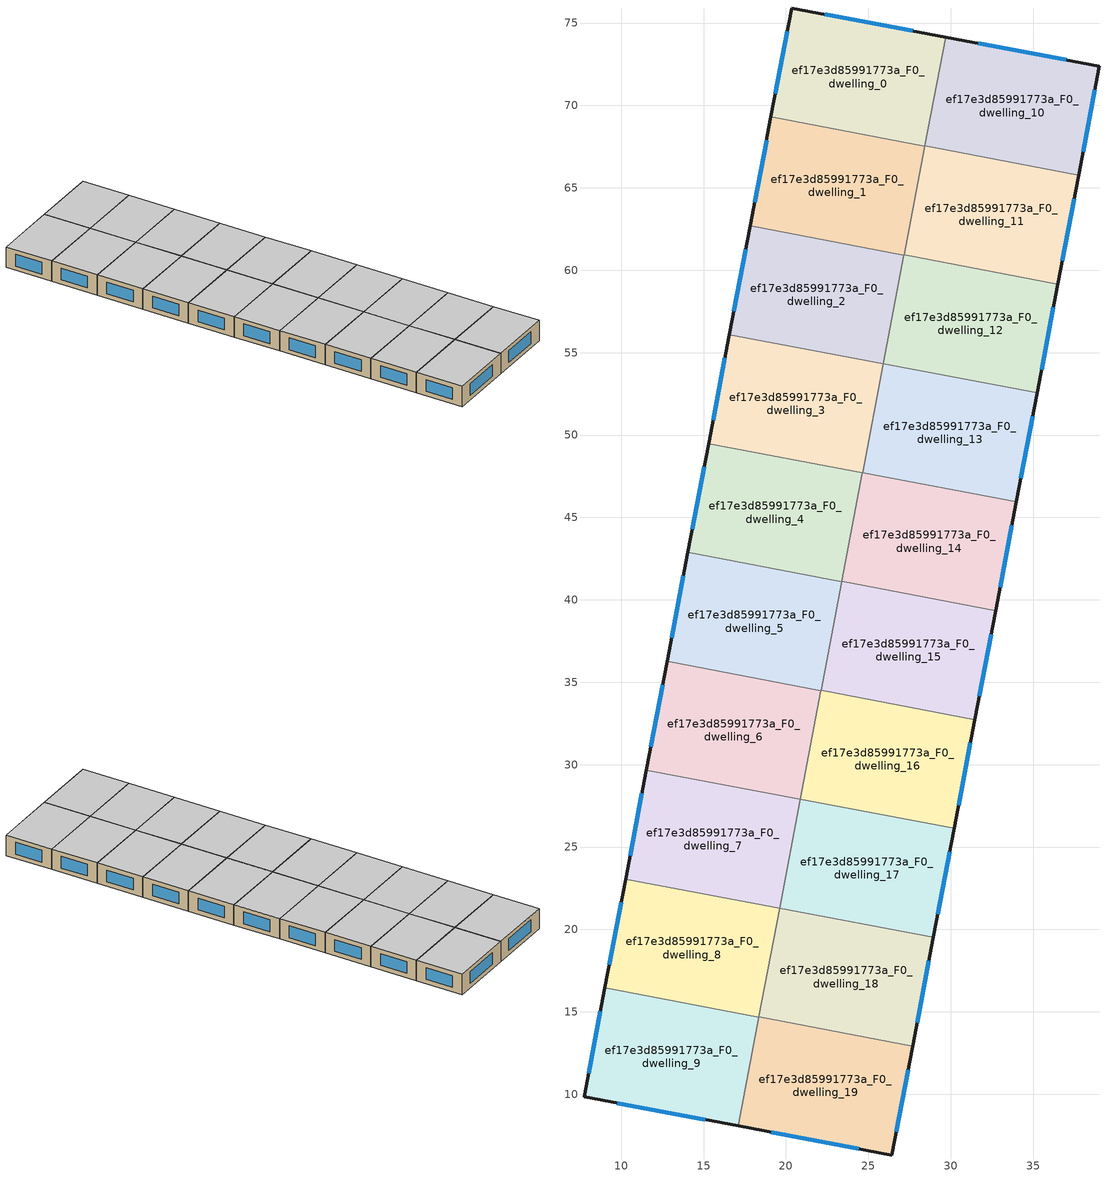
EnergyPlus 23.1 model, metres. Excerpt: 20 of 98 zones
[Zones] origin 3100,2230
ef17e3d85991773a_F0_dwelling_0
 floor ground (EU_floor_Construction): 29.68,74.15 28.42,67.53 19.09,69.31 20.35,75.92 z0
 wall outside (EU_wall_Construction): 29.68,74.15 20.35,75.92 19.09,69.31 z0:3
 wall to ef17e3d85991773a_F0_dwelling_1 (EU_wall_Construction): 19.09,69.31 28.42,67.53 z0:3
 wall to ef17e3d85991773a_F0_dwelling_10 (EU_wall_Construction): 28.42,67.55 29.68,74.15 z0:3
 wall to ef17e3d85991773a_F0_dwelling_11 (EU_wall_Construction): 28.42,67.53 28.42,67.55 z0:3
 window (EU_Window_Construction): 20.08,74.5 19.36,70.73 / 27.68,74.53 22.35,75.54 z0.64:2.36
 ceiling to ef17e3d85991773a_F1_dwelling_0 (EU_floor_Construction): 28.42,67.53 29.68,74.15 20.35,75.92 19.09,69.31 z3
ef17e3d85991773a_F0_dwelling_1
 floor ground (EU_floor_Construction): 28.42,67.53 27.16,60.92 17.83,62.7 19.09,69.31 z0
 wall outside (EU_wall_Construction): 19.09,69.31 17.83,62.7 z0:3
 wall to ef17e3d85991773a_F0_dwelling_11 (EU_wall_Construction): 27.17,60.94 28.42,67.53 z0:3
 wall to ef17e3d85991773a_F0_dwelling_2 (EU_wall_Construction): 17.83,62.7 27.16,60.92 z0:3
 wall to ef17e3d85991773a_F0_dwelling_12 (EU_wall_Construction): 27.16,60.92 27.17,60.94 z0:3
 window (EU_Window_Construction): 18.82,67.9 18.1,64.12 z0.64:2.36
 ceiling to ef17e3d85991773a_F1_dwelling_1 (EU_floor_Construction): 27.16,60.92 28.42,67.53 19.09,69.31 17.83,62.7 z3
ef17e3d85991773a_F0_dwelling_10
 floor ground (EU_floor_Construction): 39.02,72.38 37.76,65.77 28.42,67.55 29.68,74.15 z0
 wall outside (EU_wall_Construction): 37.76,65.77 39.02,72.38 29.68,74.15 z0:3
 wall to ef17e3d85991773a_F0_dwelling_11 (EU_wall_Construction): 28.42,67.55 37.76,65.77 z0:3
 window (EU_Window_Construction): 37.02,72.76 31.68,73.77 / 38.03,67.19 38.75,70.97 z0.64:2.36
 ceiling to ef17e3d85991773a_F1_dwelling_10 (EU_floor_Construction): 37.76,65.77 39.02,72.38 29.68,74.15 28.42,67.55 z3
ef17e3d85991773a_F0_dwelling_11
 floor ground (EU_floor_Construction): 37.76,65.77 36.5,59.16 27.16,60.94 28.42,67.55 z0
 wall outside (EU_wall_Construction): 36.5,59.16 37.76,65.77 z0:3
 wall to ef17e3d85991773a_F0_dwelling_12 (EU_wall_Construction): 27.16,60.94 36.5,59.16 z0:3
 window (EU_Window_Construction): 36.77,60.58 37.49,64.35 z0.64:2.36
 ceiling to ef17e3d85991773a_F1_dwelling_11 (EU_floor_Construction): 36.5,59.16 37.76,65.77 28.42,67.55 27.16,60.94 z3
ef17e3d85991773a_F0_dwelling_12
 floor ground (EU_floor_Construction): 36.5,59.16 35.24,52.55 25.91,54.33 27.16,60.94 z0
 wall outside (EU_wall_Construction): 35.24,52.55 36.5,59.16 z0:3
 wall to ef17e3d85991773a_F0_dwelling_13 (EU_wall_Construction): 25.91,54.33 35.24,52.55 z0:3
 wall to ef17e3d85991773a_F0_dwelling_2 (EU_wall_Construction): 27.16,60.92 25.91,54.33 z0:3
 window (EU_Window_Construction): 35.51,53.97 36.23,57.75 z0.64:2.36
 ceiling to ef17e3d85991773a_F1_dwelling_12 (EU_floor_Construction): 35.24,52.55 36.5,59.16 27.16,60.94 25.91,54.33 z3
ef17e3d85991773a_F0_dwelling_13
 floor ground (EU_floor_Construction): 35.24,52.55 33.98,45.95 24.65,47.73 25.91,54.33 z0
 wall outside (EU_wall_Construction): 33.98,45.95 35.24,52.55 z0:3
 wall to ef17e3d85991773a_F0_dwelling_14 (EU_wall_Construction): 24.65,47.73 33.98,45.95 z0:3
 wall to ef17e3d85991773a_F0_dwelling_3 (EU_wall_Construction): 25.9,54.32 24.65,47.73 z0:3
 wall to ef17e3d85991773a_F0_dwelling_2 (EU_wall_Construction): 25.91,54.33 25.9,54.32 z0:3
 window (EU_Window_Construction): 34.25,47.36 34.97,51.14 z0.64:2.36
 ceiling to ef17e3d85991773a_F1_dwelling_13 (EU_floor_Construction): 33.98,45.95 35.24,52.55 25.91,54.33 24.65,47.73 z3
ef17e3d85991773a_F0_dwelling_14
 floor ground (EU_floor_Construction): 33.98,45.95 32.72,39.34 23.39,41.12 24.65,47.73 z0
 wall outside (EU_wall_Construction): 32.72,39.34 33.98,45.95 z0:3
 wall to ef17e3d85991773a_F0_dwelling_15 (EU_wall_Construction): 23.39,41.12 32.72,39.34 z0:3
 wall to ef17e3d85991773a_F0_dwelling_4 (EU_wall_Construction): 24.64,47.71 23.39,41.12 z0:3
 wall to ef17e3d85991773a_F0_dwelling_3 (EU_wall_Construction): 24.65,47.73 24.64,47.71 z0:3
 window (EU_Window_Construction): 32.99,40.76 33.71,44.53 z0.64:2.36
 ceiling to ef17e3d85991773a_F1_dwelling_14 (EU_floor_Construction): 32.72,39.34 33.98,45.95 24.65,47.73 23.39,41.12 z3
ef17e3d85991773a_F0_dwelling_15
 floor ground (EU_floor_Construction): 32.72,39.34 31.46,32.73 22.13,34.51 23.39,41.12 z0
 wall outside (EU_wall_Construction): 31.46,32.73 32.72,39.34 z0:3
 wall to ef17e3d85991773a_F0_dwelling_16 (EU_wall_Construction): 22.13,34.51 31.46,32.73 z0:3
 wall to ef17e3d85991773a_F0_dwelling_5 (EU_wall_Construction): 23.38,41.1 22.13,34.51 z0:3
 wall to ef17e3d85991773a_F0_dwelling_4 (EU_wall_Construction): 23.39,41.12 23.38,41.1 z0:3
 window (EU_Window_Construction): 31.73,34.15 32.45,37.93 z0.64:2.36
 ceiling to ef17e3d85991773a_F1_dwelling_15 (EU_floor_Construction): 31.46,32.73 32.72,39.34 23.39,41.12 22.13,34.51 z3
ef17e3d85991773a_F0_dwelling_16
 floor ground (EU_floor_Construction): 31.46,32.73 30.21,26.13 20.87,27.91 22.13,34.51 z0
 wall outside (EU_wall_Construction): 30.21,26.13 31.46,32.73 z0:3
 wall to ef17e3d85991773a_F0_dwelling_17 (EU_wall_Construction): 20.87,27.91 30.21,26.13 z0:3
 wall to ef17e3d85991773a_F0_dwelling_6 (EU_wall_Construction): 22.13,34.49 20.87,27.91 z0:3
 wall to ef17e3d85991773a_F0_dwelling_5 (EU_wall_Construction): 22.13,34.51 22.12,34.49 z0:3
 window (EU_Window_Construction): 30.47,27.54 31.19,31.32 z0.64:2.36
 ceiling to ef17e3d85991773a_F1_dwelling_16 (EU_floor_Construction): 30.21,26.13 31.46,32.73 22.13,34.51 20.87,27.91 z3
ef17e3d85991773a_F0_dwelling_17
 floor ground (EU_floor_Construction): 30.21,26.13 28.95,19.52 19.61,21.3 20.87,27.91 z0
 wall outside (EU_wall_Construction): 28.95,19.52 30.21,26.13 z0:3
 wall to ef17e3d85991773a_F0_dwelling_18 (EU_wall_Construction): 19.61,21.3 28.95,19.52 z0:3
 wall to ef17e3d85991773a_F0_dwelling_7 (EU_wall_Construction): 20.87,27.89 19.61,21.3 z0:3
 wall to ef17e3d85991773a_F0_dwelling_6 (EU_wall_Construction): 20.87,27.91 20.87,27.89 z0:3
 window (EU_Window_Construction): 29.22,20.94 29.94,24.71 z0.64:2.36
 ceiling to ef17e3d85991773a_F1_dwelling_17 (EU_floor_Construction): 28.95,19.52 30.21,26.13 20.87,27.91 19.61,21.3 z3
ef17e3d85991773a_F0_dwelling_18
 floor ground (EU_floor_Construction): 28.95,19.52 27.69,12.91 18.35,14.69 19.61,21.3 z0
 wall outside (EU_wall_Construction): 27.69,12.91 28.95,19.52 z0:3
 wall to ef17e3d85991773a_F0_dwelling_19 (EU_wall_Construction): 18.35,14.69 27.69,12.91 z0:3
 wall to ef17e3d85991773a_F0_dwelling_8 (EU_wall_Construction): 19.61,21.28 18.35,14.69 z0:3
 wall to ef17e3d85991773a_F0_dwelling_7 (EU_wall_Construction): 19.61,21.3 19.61,21.28 z0:3
 window (EU_Window_Construction): 27.96,14.33 28.68,18.1 z0.64:2.36
 ceiling to ef17e3d85991773a_F1_dwelling_18 (EU_floor_Construction): 27.69,12.91 28.95,19.52 19.61,21.3 18.35,14.69 z3
ef17e3d85991773a_F0_dwelling_19
 floor ground (EU_floor_Construction): 27.69,12.91 26.43,6.31 17.09,8.08 18.35,14.69 z0
 wall outside (EU_wall_Construction): 17.09,8.08 26.43,6.31 27.69,12.91 z0:3
 wall to ef17e3d85991773a_F0_dwelling_9 (EU_wall_Construction): 18.35,14.68 17.09,8.08 z0:3
 wall to ef17e3d85991773a_F0_dwelling_8 (EU_wall_Construction): 18.35,14.69 18.35,14.68 z0:3
 window (EU_Window_Construction): 26.7,7.73 27.42,11.5 / 19.09,7.7 24.43,6.69 z0.64:2.36
 ceiling to ef17e3d85991773a_F1_dwelling_19 (EU_floor_Construction): 26.43,6.31 27.69,12.91 18.35,14.69 17.09,8.08 z3
ef17e3d85991773a_F0_dwelling_2
 floor ground (EU_floor_Construction): 27.16,60.92 25.9,54.32 16.57,56.09 17.83,62.7 z0
 wall outside (EU_wall_Construction): 17.83,62.7 16.57,56.09 z0:3
 wall to ef17e3d85991773a_F0_dwelling_3 (EU_wall_Construction): 16.57,56.09 25.9,54.32 z0:3
 window (EU_Window_Construction): 17.56,61.29 16.84,57.51 z0.64:2.36
 ceiling to ef17e3d85991773a_F1_dwelling_2 (EU_floor_Construction): 25.9,54.32 27.16,60.92 17.83,62.7 16.57,56.09 z3
ef17e3d85991773a_F0_dwelling_3
 floor ground (EU_floor_Construction): 25.9,54.32 24.64,47.71 15.31,49.49 16.57,56.09 z0
 wall outside (EU_wall_Construction): 16.57,56.09 15.31,49.49 z0:3
 wall to ef17e3d85991773a_F0_dwelling_4 (EU_wall_Construction): 15.31,49.49 24.64,47.71 z0:3
 window (EU_Window_Construction): 16.3,54.68 15.58,50.9 z0.64:2.36
 ceiling to ef17e3d85991773a_F1_dwelling_3 (EU_floor_Construction): 24.64,47.71 25.9,54.32 16.57,56.09 15.31,49.49 z3
ef17e3d85991773a_F0_dwelling_4
 floor ground (EU_floor_Construction): 24.64,47.71 23.38,41.1 14.05,42.88 15.31,49.49 z0
 wall outside (EU_wall_Construction): 15.31,49.49 14.05,42.88 z0:3
 wall to ef17e3d85991773a_F0_dwelling_5 (EU_wall_Construction): 14.05,42.88 23.38,41.1 z0:3
 window (EU_Window_Construction): 15.04,48.07 14.32,44.29 z0.64:2.36
 ceiling to ef17e3d85991773a_F1_dwelling_4 (EU_floor_Construction): 23.38,41.1 24.64,47.71 15.31,49.49 14.05,42.88 z3
ef17e3d85991773a_F0_dwelling_5
 floor ground (EU_floor_Construction): 23.38,41.1 22.12,34.49 12.79,36.27 14.05,42.88 z0
 wall outside (EU_wall_Construction): 14.05,42.88 12.79,36.27 z0:3
 wall to ef17e3d85991773a_F0_dwelling_6 (EU_wall_Construction): 12.79,36.27 22.12,34.49 z0:3
 window (EU_Window_Construction): 13.78,41.46 13.06,37.69 z0.64:2.36
 ceiling to ef17e3d85991773a_F1_dwelling_5 (EU_floor_Construction): 22.12,34.49 23.38,41.1 14.05,42.88 12.79,36.27 z3
ef17e3d85991773a_F0_dwelling_6
 floor ground (EU_floor_Construction): 22.12,34.49 20.87,27.89 11.53,29.67 12.79,36.27 z0
 wall outside (EU_wall_Construction): 12.79,36.27 11.53,29.67 z0:3
 wall to ef17e3d85991773a_F0_dwelling_7 (EU_wall_Construction): 11.53,29.67 20.87,27.89 z0:3
 window (EU_Window_Construction): 12.52,34.86 11.8,31.08 z0.64:2.36
 ceiling to ef17e3d85991773a_F1_dwelling_6 (EU_floor_Construction): 20.87,27.89 22.12,34.49 12.79,36.27 11.53,29.67 z3
ef17e3d85991773a_F0_dwelling_7
 floor ground (EU_floor_Construction): 20.87,27.89 19.61,21.28 10.27,23.06 11.53,29.67 z0
 wall outside (EU_wall_Construction): 11.53,29.67 10.27,23.06 z0:3
 wall to ef17e3d85991773a_F0_dwelling_8 (EU_wall_Construction): 10.27,23.06 19.61,21.28 z0:3
 window (EU_Window_Construction): 11.26,28.25 10.54,24.47 z0.64:2.36
 ceiling to ef17e3d85991773a_F1_dwelling_7 (EU_floor_Construction): 19.61,21.28 20.87,27.89 11.53,29.67 10.27,23.06 z3
ef17e3d85991773a_F0_dwelling_8
 floor ground (EU_floor_Construction): 19.61,21.28 18.35,14.68 9.01,16.46 10.27,23.06 z0
 wall outside (EU_wall_Construction): 10.27,23.06 9.01,16.46 z0:3
 wall to ef17e3d85991773a_F0_dwelling_9 (EU_wall_Construction): 9.01,16.46 18.35,14.68 z0:3
 window (EU_Window_Construction): 10,21.65 9.28,17.87 z0.64:2.36
 ceiling to ef17e3d85991773a_F1_dwelling_8 (EU_floor_Construction): 18.35,14.68 19.61,21.28 10.27,23.06 9.01,16.46 z3
ef17e3d85991773a_F0_dwelling_9
 floor ground (EU_floor_Construction): 18.35,14.68 17.09,8.08 7.75,9.84 9.01,16.46 z0
 wall outside (EU_wall_Construction): 9.01,16.46 7.75,9.84 17.09,8.08 z0:3
 window (EU_Window_Construction): 9.75,9.47 15.09,8.46 / 8.74,15.04 8.02,11.26 z0.64:2.36
 ceiling to ef17e3d85991773a_F1_dwelling_9 (EU_floor_Construction): 17.09,8.08 18.35,14.68 9.01,16.46 7.75,9.84 z3
[Building]
EU S2 Campaign: North Axis=0; Terrain=City; Solar Distribution=FullExterior
[Site:Location]
Yerevan-Zvartnots.Intl.AP: Latitude=40.15; Longitude=44.383; Time Zone=4; Elevation=854
[SizingPeriod:WeatherFileDays]
AnnualSizingPeriod: Begin Month=1; Begin Day of Month=1; End Month=12; End Day of Month=31; Day of Week for Start Day=Monday; Use Weather File Daylight Saving Period=No; Use Weather File Rain and Snow Indicators=No
[MATERIAL]
EU_InternalMass_Material: Roughness=MediumRough; Thickness=0.1; Conductivity=1; Density=1800; Specific Heat=900; Thermal Absorptance=0.9; Solar Absorptance=0.7; Visible Absorptance=0.7
[MATERIAL:NOMASS] Roughness=MediumRough; Thermal Absorptance=0.9; Solar Absorptance=0.7; Visible Absorptance=0.7
Name | Thermal Resistance
EU_wall_NoMass | 1.05043
EU_floor_NoMass | 0.478065
[WINDOWMATERIAL:SIMPLEGLAZINGSYSTEM]
EU_Window_SimpleGlazing: UFactor=2.5566; Solar Heat Gain Coefficient=0.75; Visible Transmittance=0.75
[CONSTRUCTION]
EU_wall_Construction: EU_wall_NoMass
EU_floor_Construction: EU_floor_NoMass
EU_Window_Construction: EU_Window_SimpleGlazing
EU_InternalMass_Construction: EU_InternalMass_Material
[ZONE] Type=1; Multiplier=1; Ceiling Height=autocalculate; Floor Area=autocalculate; Part of Total Floor Area=Yes
Name | Volume
ef17e3d85991773a_F0_dwelling_0; ef17e3d85991773a_F0_dwelling_13; ef17e3d85991773a_F0_dwelling_8 | 191.732
ef17e3d85991773a_F0_dwelling_1 | 191.727
ef17e3d85991773a_F0_dwelling_10 | 191.729
ef17e3d85991773a_F0_dwelling_11; ef17e3d85991773a_F0_dwelling_14; ef17e3d85991773a_F0_dwelling_18 | 191.76
ef17e3d85991773a_F0_dwelling_12 | 191.761
ef17e3d85991773a_F0_dwelling_15; ef17e3d85991773a_F0_dwelling_16; ef17e3d85991773a_F0_dwelling_17 | 191.748
ef17e3d85991773a_F0_dwelling_19 | 191.741
ef17e3d85991773a_F0_dwelling_2 | 191.754
ef17e3d85991773a_F0_dwelling_3 | 191.726
ef17e3d85991773a_F0_dwelling_4 | 191.734
ef17e3d85991773a_F0_dwelling_5; ef17e3d85991773a_F0_dwelling_7 | 191.725
ef17e3d85991773a_F0_dwelling_6 | 191.755
ef17e3d85991773a_F0_dwelling_9 | 191.733
[INTERNALMASS] Construction=EU_InternalMass_Construction
Name | Zone or ZoneList | Surface Area
ef17e3d85991773a_F0_dwelling_0_EU_InternalMass | ef17e3d85991773a_F0_dwelling_0 | 63.9106
ef17e3d85991773a_F0_dwelling_1_EU_InternalMass | ef17e3d85991773a_F0_dwelling_1 | 63.9089
ef17e3d85991773a_F0_dwelling_2_EU_InternalMass | ef17e3d85991773a_F0_dwelling_2 | 63.9179
ef17e3d85991773a_F0_dwelling_3_EU_InternalMass | ef17e3d85991773a_F0_dwelling_3 | 63.9087
ef17e3d85991773a_F0_dwelling_4_EU_InternalMass | ef17e3d85991773a_F0_dwelling_4 | 63.9111
ef17e3d85991773a_F0_dwelling_5_EU_InternalMass | ef17e3d85991773a_F0_dwelling_5 | 63.9084
ef17e3d85991773a_F0_dwelling_6_EU_InternalMass | ef17e3d85991773a_F0_dwelling_6 | 63.9185
ef17e3d85991773a_F0_dwelling_7_EU_InternalMass | ef17e3d85991773a_F0_dwelling_7 | 63.9082
ef17e3d85991773a_F0_dwelling_8_EU_InternalMass | ef17e3d85991773a_F0_dwelling_8 | 63.9106
ef17e3d85991773a_F0_dwelling_9_EU_InternalMass | ef17e3d85991773a_F0_dwelling_9 | 63.911
ef17e3d85991773a_F0_dwelling_10_EU_InternalMass | ef17e3d85991773a_F0_dwelling_10 | 63.9099
ef17e3d85991773a_F0_dwelling_11_EU_InternalMass | ef17e3d85991773a_F0_dwelling_11 | 63.9201
ef17e3d85991773a_F0_dwelling_12_EU_InternalMass | ef17e3d85991773a_F0_dwelling_12 | 63.9201
ef17e3d85991773a_F0_dwelling_13_EU_InternalMass | ef17e3d85991773a_F0_dwelling_13 | 63.9108
ef17e3d85991773a_F0_dwelling_14_EU_InternalMass | ef17e3d85991773a_F0_dwelling_14 | 63.9201
ef17e3d85991773a_F0_dwelling_15_EU_InternalMass | ef17e3d85991773a_F0_dwelling_15 | 63.9161
ef17e3d85991773a_F0_dwelling_16_EU_InternalMass | ef17e3d85991773a_F0_dwelling_16 | 63.9161
ef17e3d85991773a_F0_dwelling_17_EU_InternalMass | ef17e3d85991773a_F0_dwelling_17 | 63.9161
ef17e3d85991773a_F0_dwelling_18_EU_InternalMass | ef17e3d85991773a_F0_dwelling_18 | 63.9201
ef17e3d85991773a_F0_dwelling_19_EU_InternalMass | ef17e3d85991773a_F0_dwelling_19 | 63.9139
[OTHEREQUIPMENT] Fuel Type=Electricity; Design Level Calculation Method=Watts/Area; Power per Zone Floor Area=1; Fraction Latent=0; Fraction Radiant=0; Fraction Lost=0; Carbon Dioxide Generation Rate=0; EndUse Subcategory=EU_Step8_InternalGains
Name | Zone or ZoneList or Space or SpaceList | Schedule
EU_Step8_InternalGain_ef17e3d85991773a_F0_dwelling_0_f000 | ef17e3d85991773a_F0_dwelling_0 | EU_Step8_GainSchedule_ef17e3d85991773a_F0_dwelling_0_f000
EU_Step8_InternalGain_ef17e3d85991773a_F0_dwelling_1_f000 | ef17e3d85991773a_F0_dwelling_1 | EU_Step8_GainSchedule_ef17e3d85991773a_F0_dwelling_1_f000
EU_Step8_InternalGain_ef17e3d85991773a_F0_dwelling_2_f000 | ef17e3d85991773a_F0_dwelling_2 | EU_Step8_GainSchedule_ef17e3d85991773a_F0_dwelling_2_f000
EU_Step8_InternalGain_ef17e3d85991773a_F0_dwelling_3_f000 | ef17e3d85991773a_F0_dwelling_3 | EU_Step8_GainSchedule_ef17e3d85991773a_F0_dwelling_3_f000
EU_Step8_InternalGain_ef17e3d85991773a_F0_dwelling_4_f000 | ef17e3d85991773a_F0_dwelling_4 | EU_Step8_GainSchedule_ef17e3d85991773a_F0_dwelling_4_f000
EU_Step8_InternalGain_ef17e3d85991773a_F0_dwelling_5_f000 | ef17e3d85991773a_F0_dwelling_5 | EU_Step8_GainSchedule_ef17e3d85991773a_F0_dwelling_5_f000
EU_Step8_InternalGain_ef17e3d85991773a_F0_dwelling_6_f000 | ef17e3d85991773a_F0_dwelling_6 | EU_Step8_GainSchedule_ef17e3d85991773a_F0_dwelling_6_f000
EU_Step8_InternalGain_ef17e3d85991773a_F0_dwelling_7_f000 | ef17e3d85991773a_F0_dwelling_7 | EU_Step8_GainSchedule_ef17e3d85991773a_F0_dwelling_7_f000
EU_Step8_InternalGain_ef17e3d85991773a_F0_dwelling_8_f000 | ef17e3d85991773a_F0_dwelling_8 | EU_Step8_GainSchedule_ef17e3d85991773a_F0_dwelling_8_f000
EU_Step8_InternalGain_ef17e3d85991773a_F0_dwelling_9_f000 | ef17e3d85991773a_F0_dwelling_9 | EU_Step8_GainSchedule_ef17e3d85991773a_F0_dwelling_9_f000
EU_Step8_InternalGain_ef17e3d85991773a_F0_dwelling_10_f000 | ef17e3d85991773a_F0_dwelling_10 | EU_Step8_GainSchedule_ef17e3d85991773a_F0_dwelling_10_f000
EU_Step8_InternalGain_ef17e3d85991773a_F0_dwelling_11_f000 | ef17e3d85991773a_F0_dwelling_11 | EU_Step8_GainSchedule_ef17e3d85991773a_F0_dwelling_11_f000
EU_Step8_InternalGain_ef17e3d85991773a_F0_dwelling_12_f000 | ef17e3d85991773a_F0_dwelling_12 | EU_Step8_GainSchedule_ef17e3d85991773a_F0_dwelling_12_f000
EU_Step8_InternalGain_ef17e3d85991773a_F0_dwelling_13_f000 | ef17e3d85991773a_F0_dwelling_13 | EU_Step8_GainSchedule_ef17e3d85991773a_F0_dwelling_13_f000
EU_Step8_InternalGain_ef17e3d85991773a_F0_dwelling_14_f000 | ef17e3d85991773a_F0_dwelling_14 | EU_Step8_GainSchedule_ef17e3d85991773a_F0_dwelling_14_f000
EU_Step8_InternalGain_ef17e3d85991773a_F0_dwelling_15_f000 | ef17e3d85991773a_F0_dwelling_15 | EU_Step8_GainSchedule_ef17e3d85991773a_F0_dwelling_15_f000
EU_Step8_InternalGain_ef17e3d85991773a_F0_dwelling_16_f000 | ef17e3d85991773a_F0_dwelling_16 | EU_Step8_GainSchedule_ef17e3d85991773a_F0_dwelling_16_f000
EU_Step8_InternalGain_ef17e3d85991773a_F0_dwelling_17_f000 | ef17e3d85991773a_F0_dwelling_17 | EU_Step8_GainSchedule_ef17e3d85991773a_F0_dwelling_17_f000
EU_Step8_InternalGain_ef17e3d85991773a_F0_dwelling_18_f000 | ef17e3d85991773a_F0_dwelling_18 | EU_Step8_GainSchedule_ef17e3d85991773a_F0_dwelling_18_f000
EU_Step8_InternalGain_ef17e3d85991773a_F0_dwelling_19_f000 | ef17e3d85991773a_F0_dwelling_19 | EU_Step8_GainSchedule_ef17e3d85991773a_F0_dwelling_19_f000
[ZONEVENTILATION:DESIGNFLOWRATE] Schedule=EU_AlwaysOn; Design Flow Rate Calculation Method=AirChanges/Hour; Air Changes per Hour=0.557805; Ventilation Type=Natural; Fan Pressure Rise=0; Fan Total Efficiency=1; Constant Term Coefficient=1; Temperature Term Coefficient=0; Velocity Term Coefficient=0; Velocity Squared Term Coefficient=0; Minimum Indoor Temperature=-100; Maximum Indoor Temperature=100; Delta Temperature=-100; Minimum Outdoor Temperature=-100; Maximum Outdoor Temperature=100; Maximum Wind Speed=40
Name | Zone or ZoneList or Space or SpaceList
EU_ConstantAir_ef17e3d85991773a_F0_dwelling_0 | ef17e3d85991773a_F0_dwelling_0
EU_ConstantAir_ef17e3d85991773a_F0_dwelling_1 | ef17e3d85991773a_F0_dwelling_1
EU_ConstantAir_ef17e3d85991773a_F0_dwelling_2 | ef17e3d85991773a_F0_dwelling_2
EU_ConstantAir_ef17e3d85991773a_F0_dwelling_3 | ef17e3d85991773a_F0_dwelling_3
EU_ConstantAir_ef17e3d85991773a_F0_dwelling_4 | ef17e3d85991773a_F0_dwelling_4
EU_ConstantAir_ef17e3d85991773a_F0_dwelling_5 | ef17e3d85991773a_F0_dwelling_5
EU_ConstantAir_ef17e3d85991773a_F0_dwelling_6 | ef17e3d85991773a_F0_dwelling_6
EU_ConstantAir_ef17e3d85991773a_F0_dwelling_7 | ef17e3d85991773a_F0_dwelling_7
EU_ConstantAir_ef17e3d85991773a_F0_dwelling_8 | ef17e3d85991773a_F0_dwelling_8
EU_ConstantAir_ef17e3d85991773a_F0_dwelling_9 | ef17e3d85991773a_F0_dwelling_9
EU_ConstantAir_ef17e3d85991773a_F0_dwelling_10 | ef17e3d85991773a_F0_dwelling_10
EU_ConstantAir_ef17e3d85991773a_F0_dwelling_11 | ef17e3d85991773a_F0_dwelling_11
EU_ConstantAir_ef17e3d85991773a_F0_dwelling_12 | ef17e3d85991773a_F0_dwelling_12
EU_ConstantAir_ef17e3d85991773a_F0_dwelling_13 | ef17e3d85991773a_F0_dwelling_13
EU_ConstantAir_ef17e3d85991773a_F0_dwelling_14 | ef17e3d85991773a_F0_dwelling_14
EU_ConstantAir_ef17e3d85991773a_F0_dwelling_15 | ef17e3d85991773a_F0_dwelling_15
EU_ConstantAir_ef17e3d85991773a_F0_dwelling_16 | ef17e3d85991773a_F0_dwelling_16
EU_ConstantAir_ef17e3d85991773a_F0_dwelling_17 | ef17e3d85991773a_F0_dwelling_17
EU_ConstantAir_ef17e3d85991773a_F0_dwelling_18 | ef17e3d85991773a_F0_dwelling_18
EU_ConstantAir_ef17e3d85991773a_F0_dwelling_19 | ef17e3d85991773a_F0_dwelling_19
[HVACTEMPLATE:THERMOSTAT] Constant Heating Setpoint=20; Constant Cooling Setpoint=50
EU_HeatOnly_ef17e3d85991773a_F0_dwelling_0; EU_HeatOnly_ef17e3d85991773a_F0_dwelling_1; EU_HeatOnly_ef17e3d85991773a_F0_dwelling_2; EU_HeatOnly_ef17e3d85991773a_F0_dwelling_3; EU_HeatOnly_ef17e3d85991773a_F0_dwelling_4; EU_HeatOnly_ef17e3d85991773a_F0_dwelling_5; EU_HeatOnly_ef17e3d85991773a_F0_dwelling_6; EU_HeatOnly_ef17e3d85991773a_F0_dwelling_7; EU_HeatOnly_ef17e3d85991773a_F0_dwelling_8; EU_HeatOnly_ef17e3d85991773a_F0_dwelling_9; EU_HeatOnly_ef17e3d85991773a_F0_dwelling_10; EU_HeatOnly_ef17e3d85991773a_F0_dwelling_11; EU_HeatOnly_ef17e3d85991773a_F0_dwelling_12; EU_HeatOnly_ef17e3d85991773a_F0_dwelling_13; EU_HeatOnly_ef17e3d85991773a_F0_dwelling_14; EU_HeatOnly_ef17e3d85991773a_F0_dwelling_15; EU_HeatOnly_ef17e3d85991773a_F0_dwelling_16; EU_HeatOnly_ef17e3d85991773a_F0_dwelling_17; EU_HeatOnly_ef17e3d85991773a_F0_dwelling_18; EU_HeatOnly_ef17e3d85991773a_F0_dwelling_19; EU_HeatOnly_ef17e3d85991773a_F1_dwelling_0; EU_HeatOnly_ef17e3d85991773a_F1_dwelling_1; EU_HeatOnly_ef17e3d85991773a_F1_dwelling_2; EU_HeatOnly_ef17e3d85991773a_F1_dwelling_3; EU_HeatOnly_ef17e3d85991773a_F1_dwelling_4; EU_HeatOnly_ef17e3d85991773a_F1_dwelling_5; EU_HeatOnly_ef17e3d85991773a_F1_dwelling_6; EU_HeatOnly_ef17e3d85991773a_F1_dwelling_7; EU_HeatOnly_ef17e3d85991773a_F1_dwelling_8; EU_HeatOnly_ef17e3d85991773a_F1_dwelling_9; EU_HeatOnly_ef17e3d85991773a_F1_dwelling_10; EU_HeatOnly_ef17e3d85991773a_F1_dwelling_11; EU_HeatOnly_ef17e3d85991773a_F1_dwelling_12; EU_HeatOnly_ef17e3d85991773a_F1_dwelling_13; EU_HeatOnly_ef17e3d85991773a_F1_dwelling_14; EU_HeatOnly_ef17e3d85991773a_F1_dwelling_15; EU_HeatOnly_ef17e3d85991773a_F1_dwelling_16; EU_HeatOnly_ef17e3d85991773a_F1_dwelling_17; EU_HeatOnly_ef17e3d85991773a_F1_dwelling_18; EU_HeatOnly_ef17e3d85991773a_F1_dwelling_19; EU_HeatOnly_ef17e3d85991773a_F2_dwelling_0; EU_HeatOnly_ef17e3d85991773a_F2_dwelling_1; EU_HeatOnly_ef17e3d85991773a_F2_dwelling_2; EU_HeatOnly_ef17e3d85991773a_F2_dwelling_3; EU_HeatOnly_ef17e3d85991773a_F2_dwelling_4; EU_HeatOnly_ef17e3d85991773a_F2_dwelling_5; EU_HeatOnly_ef17e3d85991773a_F2_dwelling_6; EU_HeatOnly_ef17e3d85991773a_F2_dwelling_7; EU_HeatOnly_ef17e3d85991773a_F2_dwelling_8; EU_HeatOnly_ef17e3d85991773a_F2_dwelling_9; EU_HeatOnly_ef17e3d85991773a_F2_dwelling_10; EU_HeatOnly_ef17e3d85991773a_F2_dwelling_11; EU_HeatOnly_ef17e3d85991773a_F2_dwelling_12; EU_HeatOnly_ef17e3d85991773a_F2_dwelling_13; EU_HeatOnly_ef17e3d85991773a_F2_dwelling_14; EU_HeatOnly_ef17e3d85991773a_F2_dwelling_15; EU_HeatOnly_ef17e3d85991773a_F2_dwelling_16; EU_HeatOnly_ef17e3d85991773a_F2_dwelling_17; EU_HeatOnly_ef17e3d85991773a_F2_dwelling_18; EU_HeatOnly_ef17e3d85991773a_F2_dwelling_19; EU_HeatOnly_ef17e3d85991773a_F3_dwelling_0; EU_HeatOnly_ef17e3d85991773a_F3_dwelling_1; EU_HeatOnly_ef17e3d85991773a_F3_dwelling_2; EU_HeatOnly_ef17e3d85991773a_F3_dwelling_3; EU_HeatOnly_ef17e3d85991773a_F3_dwelling_4; EU_HeatOnly_ef17e3d85991773a_F3_dwelling_5; EU_HeatOnly_ef17e3d85991773a_F3_dwelling_6; EU_HeatOnly_ef17e3d85991773a_F3_dwelling_7; EU_HeatOnly_ef17e3d85991773a_F3_dwelling_8; EU_HeatOnly_ef17e3d85991773a_F3_dwelling_9; EU_HeatOnly_ef17e3d85991773a_F3_dwelling_10; EU_HeatOnly_ef17e3d85991773a_F3_dwelling_11; EU_HeatOnly_ef17e3d85991773a_F3_dwelling_12; EU_HeatOnly_ef17e3d85991773a_F3_dwelling_13; EU_HeatOnly_ef17e3d85991773a_F3_dwelling_14; EU_HeatOnly_ef17e3d85991773a_F3_dwelling_15; EU_HeatOnly_ef17e3d85991773a_F3_dwelling_16; EU_HeatOnly_ef17e3d85991773a_F3_dwelling_17; EU_HeatOnly_ef17e3d85991773a_F3_dwelling_18; EU_HeatOnly_ef17e3d85991773a_F4_dwelling_0; EU_HeatOnly_ef17e3d85991773a_F4_dwelling_1; EU_HeatOnly_ef17e3d85991773a_F4_dwelling_2; EU_HeatOnly_ef17e3d85991773a_F4_dwelling_3; EU_HeatOnly_ef17e3d85991773a_F4_dwelling_4; EU_HeatOnly_ef17e3d85991773a_F4_dwelling_5; EU_HeatOnly_ef17e3d85991773a_F4_dwelling_6; EU_HeatOnly_ef17e3d85991773a_F4_dwelling_7; EU_HeatOnly_ef17e3d85991773a_F4_dwelling_8; EU_HeatOnly_ef17e3d85991773a_F4_dwelling_9; EU_HeatOnly_ef17e3d85991773a_F4_dwelling_10; EU_HeatOnly_ef17e3d85991773a_F4_dwelling_11; EU_HeatOnly_ef17e3d85991773a_F4_dwelling_12; EU_HeatOnly_ef17e3d85991773a_F4_dwelling_13; EU_HeatOnly_ef17e3d85991773a_F4_dwelling_14; EU_HeatOnly_ef17e3d85991773a_F4_dwelling_15; EU_HeatOnly_ef17e3d85991773a_F4_dwelling_16; EU_HeatOnly_ef17e3d85991773a_F4_dwelling_17; EU_HeatOnly_ef17e3d85991773a_F4_dwelling_18
[HVACTEMPLATE:ZONE:IDEALLOADSAIRSYSTEM] System Availability Schedule=EU_AlwaysOn; Maximum Heating Supply Air Temperature=50; Minimum Cooling Supply Air Temperature=13; Maximum Heating Supply Air Humidity Ratio=0.0156; Minimum Cooling Supply Air Humidity Ratio=0.0077; Heating Limit=NoLimit; Cooling Limit=NoLimit; Heating Availability Schedule=EU_AlwaysOn; Cooling Availability Schedule=EU_CoolingOff; Dehumidification Control Type=ConstantSensibleHeatRatio; Cooling Sensible Heat Ratio=0.7; Dehumidification Setpoint=60; Humidification Control Type=None; Humidification Setpoint=30; Outdoor Air Method=None; Outdoor Air Flow Rate per Person=0.00944; Outdoor Air Flow Rate per Zone Floor Area=0; Outdoor Air Flow Rate per Zone=0; Demand Controlled Ventilation Type=None; Outdoor Air Economizer Type=NoEconomizer; Heat Recovery Type=None; Sensible Heat Recovery Effectiveness=0.7; Latent Heat Recovery Effectiveness=0.65
Name | Template Thermostat
ef17e3d85991773a_F0_dwelling_0 | EU_HeatOnly_ef17e3d85991773a_F0_dwelling_0
ef17e3d85991773a_F0_dwelling_1 | EU_HeatOnly_ef17e3d85991773a_F0_dwelling_1
ef17e3d85991773a_F0_dwelling_2 | EU_HeatOnly_ef17e3d85991773a_F0_dwelling_2
ef17e3d85991773a_F0_dwelling_3 | EU_HeatOnly_ef17e3d85991773a_F0_dwelling_3
ef17e3d85991773a_F0_dwelling_4 | EU_HeatOnly_ef17e3d85991773a_F0_dwelling_4
ef17e3d85991773a_F0_dwelling_5 | EU_HeatOnly_ef17e3d85991773a_F0_dwelling_5
ef17e3d85991773a_F0_dwelling_6 | EU_HeatOnly_ef17e3d85991773a_F0_dwelling_6
ef17e3d85991773a_F0_dwelling_7 | EU_HeatOnly_ef17e3d85991773a_F0_dwelling_7
ef17e3d85991773a_F0_dwelling_8 | EU_HeatOnly_ef17e3d85991773a_F0_dwelling_8
ef17e3d85991773a_F0_dwelling_9 | EU_HeatOnly_ef17e3d85991773a_F0_dwelling_9
ef17e3d85991773a_F0_dwelling_10 | EU_HeatOnly_ef17e3d85991773a_F0_dwelling_10
ef17e3d85991773a_F0_dwelling_11 | EU_HeatOnly_ef17e3d85991773a_F0_dwelling_11
ef17e3d85991773a_F0_dwelling_12 | EU_HeatOnly_ef17e3d85991773a_F0_dwelling_12
ef17e3d85991773a_F0_dwelling_13 | EU_HeatOnly_ef17e3d85991773a_F0_dwelling_13
ef17e3d85991773a_F0_dwelling_14 | EU_HeatOnly_ef17e3d85991773a_F0_dwelling_14
ef17e3d85991773a_F0_dwelling_15 | EU_HeatOnly_ef17e3d85991773a_F0_dwelling_15
ef17e3d85991773a_F0_dwelling_16 | EU_HeatOnly_ef17e3d85991773a_F0_dwelling_16
ef17e3d85991773a_F0_dwelling_17 | EU_HeatOnly_ef17e3d85991773a_F0_dwelling_17
ef17e3d85991773a_F0_dwelling_18 | EU_HeatOnly_ef17e3d85991773a_F0_dwelling_18
ef17e3d85991773a_F0_dwelling_19 | EU_HeatOnly_ef17e3d85991773a_F0_dwelling_19
[SIZING:ZONE] Zone Cooling Design Supply Air Temperature Input Method=SupplyAirTemperature; Zone Cooling Design Supply Air Temperature=13; Zone Heating Design Supply Air Temperature Input Method=SupplyAirTemperature; Zone Heating Design Supply Air Temperature=50; Zone Cooling Design Supply Air Humidity Ratio=0.008; Zone Heating Design Supply Air Humidity Ratio=0.008; Cooling Design Air Flow Method=DesignDay; Cooling Design Air Flow Rate=0; Cooling Minimum Air Flow per Zone Floor Area=0.000762; Cooling Minimum Air Flow=0; Cooling Minimum Air Flow Fraction=0.2; Heating Design Air Flow Method=DesignDay; Heating Design Air Flow Rate=0; Heating Maximum Air Flow per Zone Floor Area=0.002032; Heating Maximum Air Flow=0.141576; Heating Maximum Air Flow Fraction=0.3; Account for Dedicated Outdoor Air System=No; Dedicated Outdoor Air System Control Strategy=NeutralSupplyAir; Dedicated Outdoor Air Low Setpoint Temperature for Design=autosize; Dedicated Outdoor Air High Setpoint Temperature for Design=autosize; Zone Load Sizing Method=Sensible Load Only No Latent Load; Zone Latent Cooling Design Supply Air Humidity Ratio Input Method=HumidityRatioDifference; Zone Cooling Design Supply Air Humidity Ratio Difference=0.005; Zone Latent Heating Design Supply Air Humidity Ratio Input Method=HumidityRatioDifference; Zone Humidification Design Supply Air Humidity Ratio Difference=0.005
ef17e3d85991773a_F0_dwelling_0; ef17e3d85991773a_F0_dwelling_1; ef17e3d85991773a_F0_dwelling_2; ef17e3d85991773a_F0_dwelling_3; ef17e3d85991773a_F0_dwelling_4; ef17e3d85991773a_F0_dwelling_5; ef17e3d85991773a_F0_dwelling_6; ef17e3d85991773a_F0_dwelling_7; ef17e3d85991773a_F0_dwelling_8; ef17e3d85991773a_F0_dwelling_9; ef17e3d85991773a_F0_dwelling_10; ef17e3d85991773a_F0_dwelling_11; ef17e3d85991773a_F0_dwelling_12; ef17e3d85991773a_F0_dwelling_13; ef17e3d85991773a_F0_dwelling_14; ef17e3d85991773a_F0_dwelling_15; ef17e3d85991773a_F0_dwelling_16; ef17e3d85991773a_F0_dwelling_17; ef17e3d85991773a_F0_dwelling_18; ef17e3d85991773a_F0_dwelling_19
[SCHEDULE:CONSTANT]
Name | Hourly Value
EU_AlwaysOn | 1
EU_CoolingOff | 0
[SCHEDULE:FILE] Column Number=1; Rows to Skip at Top=0; Number of Hours of Data=8760; Column Separator=Comma; Interpolate to Timestep=No; Minutes per Item=60; Adjust Schedule for Daylight Savings=Yes
Name | File
EU_Step8_GainSchedule_ef17e3d85991773a_F0_dwelling_0_f000 | ../../schedules/ef17e3d85991773a/ef17e3d85991773a_F0_dwelling_0_f000_gain.csv
EU_Step8_GainSchedule_ef17e3d85991773a_F0_dwelling_1_f000 | ../../schedules/ef17e3d85991773a/ef17e3d85991773a_F0_dwelling_1_f000_gain.csv
EU_Step8_GainSchedule_ef17e3d85991773a_F0_dwelling_2_f000 | ../../schedules/ef17e3d85991773a/ef17e3d85991773a_F0_dwelling_2_f000_gain.csv
EU_Step8_GainSchedule_ef17e3d85991773a_F0_dwelling_3_f000 | ../../schedules/ef17e3d85991773a/ef17e3d85991773a_F0_dwelling_3_f000_gain.csv
EU_Step8_GainSchedule_ef17e3d85991773a_F0_dwelling_4_f000 | ../../schedules/ef17e3d85991773a/ef17e3d85991773a_F0_dwelling_4_f000_gain.csv
EU_Step8_GainSchedule_ef17e3d85991773a_F0_dwelling_5_f000 | ../../schedules/ef17e3d85991773a/ef17e3d85991773a_F0_dwelling_5_f000_gain.csv
EU_Step8_GainSchedule_ef17e3d85991773a_F0_dwelling_6_f000 | ../../schedules/ef17e3d85991773a/ef17e3d85991773a_F0_dwelling_6_f000_gain.csv
EU_Step8_GainSchedule_ef17e3d85991773a_F0_dwelling_7_f000 | ../../schedules/ef17e3d85991773a/ef17e3d85991773a_F0_dwelling_7_f000_gain.csv
EU_Step8_GainSchedule_ef17e3d85991773a_F0_dwelling_8_f000 | ../../schedules/ef17e3d85991773a/ef17e3d85991773a_F0_dwelling_8_f000_gain.csv
EU_Step8_GainSchedule_ef17e3d85991773a_F0_dwelling_9_f000 | ../../schedules/ef17e3d85991773a/ef17e3d85991773a_F0_dwelling_9_f000_gain.csv
EU_Step8_GainSchedule_ef17e3d85991773a_F0_dwelling_10_f000 | ../../schedules/ef17e3d85991773a/ef17e3d85991773a_F0_dwelling_10_f000_gain.csv
EU_Step8_GainSchedule_ef17e3d85991773a_F0_dwelling_11_f000 | ../../schedules/ef17e3d85991773a/ef17e3d85991773a_F0_dwelling_11_f000_gain.csv
EU_Step8_GainSchedule_ef17e3d85991773a_F0_dwelling_12_f000 | ../../schedules/ef17e3d85991773a/ef17e3d85991773a_F0_dwelling_12_f000_gain.csv
EU_Step8_GainSchedule_ef17e3d85991773a_F0_dwelling_13_f000 | ../../schedules/ef17e3d85991773a/ef17e3d85991773a_F0_dwelling_13_f000_gain.csv
EU_Step8_GainSchedule_ef17e3d85991773a_F0_dwelling_14_f000 | ../../schedules/ef17e3d85991773a/ef17e3d85991773a_F0_dwelling_14_f000_gain.csv
EU_Step8_GainSchedule_ef17e3d85991773a_F0_dwelling_15_f000 | ../../schedules/ef17e3d85991773a/ef17e3d85991773a_F0_dwelling_15_f000_gain.csv
EU_Step8_GainSchedule_ef17e3d85991773a_F0_dwelling_16_f000 | ../../schedules/ef17e3d85991773a/ef17e3d85991773a_F0_dwelling_16_f000_gain.csv
EU_Step8_GainSchedule_ef17e3d85991773a_F0_dwelling_17_f000 | ../../schedules/ef17e3d85991773a/ef17e3d85991773a_F0_dwelling_17_f000_gain.csv
EU_Step8_GainSchedule_ef17e3d85991773a_F0_dwelling_18_f000 | ../../schedules/ef17e3d85991773a/ef17e3d85991773a_F0_dwelling_18_f000_gain.csv
EU_Step8_GainSchedule_ef17e3d85991773a_F0_dwelling_19_f000 | ../../schedules/ef17e3d85991773a/ef17e3d85991773a_F0_dwelling_19_f000_gain.csv
